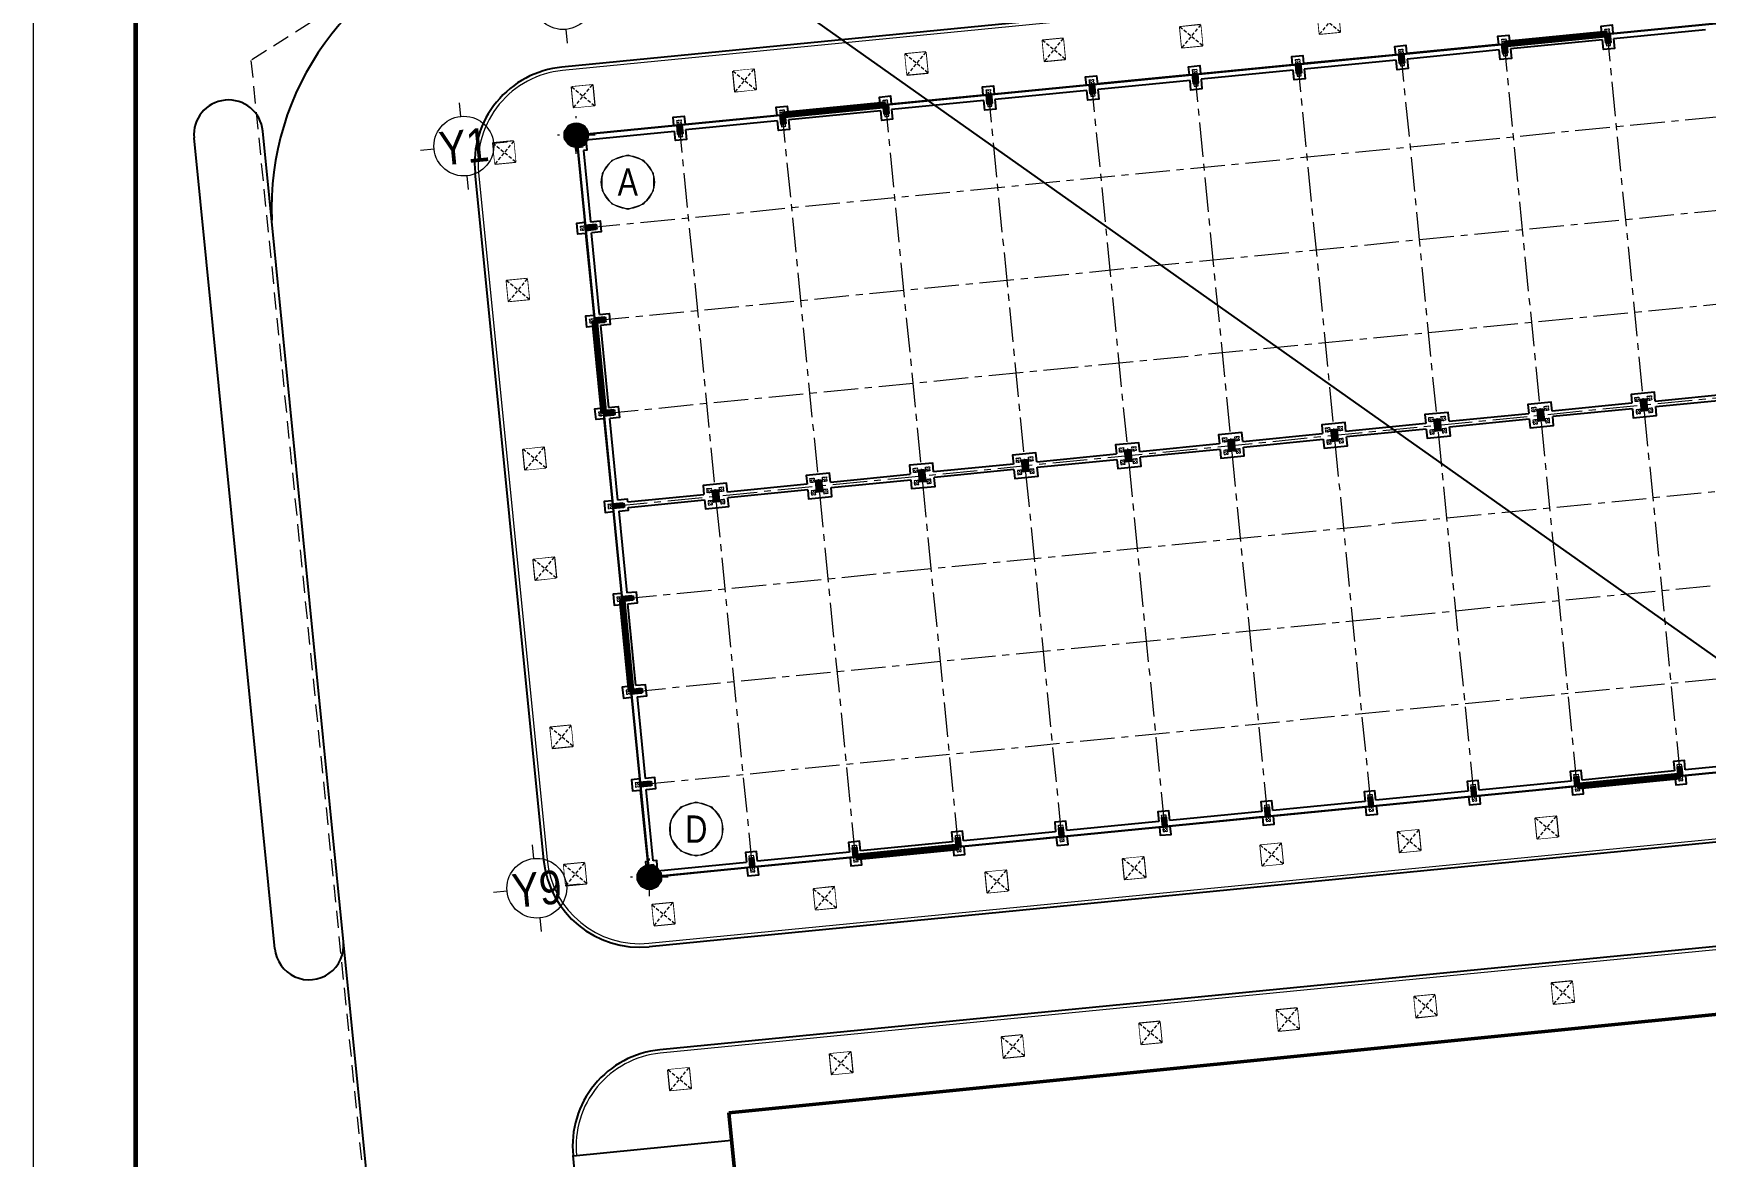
# Model space of a CAD drawing. Extents: x 597247 to 597986, y 2301157 to 2301524.
# Drawn here: x 597726.6 to 597847.6, y 2301218 to 2301299.4 of the extents above; entities that cross this region are included whole.
import ezdxf
from ezdxf.enums import TextEntityAlignment as Align
from ezdxf.xclip import XClip

# ---------------------------------------------------------------- set-up
doc = ezdxf.new("R2010")
doc.units = 0
doc.header["$MEASUREMENT"] = 0
doc.header["$XCLIPFRAME"] = 2
for name, pattern in [('CENTER', [2, 1.25, -0.25, 0.25, -0.25]), ('CENTER2', [1.125, 0.75, -0.125, 0.125, -0.125]), ('CENTERX2', [4, 2.5, -0.5, 0.5, -0.5]), ('DASHDOT', [1, 0.5, -0.25, 0, -0.25]), ('HIDDEN', [0.375, 0.25, -0.125]), ('PHANTOM2', [1.25, 0.625, -0.125, 0.125, -0.125, 0.125, -0.125])]:
    doc.linetypes.add(name, pattern=pattern)
doc.layers.get('0').update_dxf_attribs({"color": 8, "linetype": 'CONTINUOUS', "lineweight": 9})
doc.layers.get('DEFPOINTS').update_dxf_attribs({"color": 8, "linetype": 'CONTINUOUS'})
for name, color, linetype in [('7', 7, 'CONTINUOUS'), ('BOLTS', 1, 'CONTINUOUS'), ('Khungten_LCDI', 7, 'CONTINUOUS'), ('Timtruc', 8, 'CONTINUOUS')]:
    doc.layers.add(name, color=color, linetype=linetype)
for name, color, linetype, lineweight in [('Block', 7, 'CONTINUOUS', 9), ('CAT', 31, 'CONTINUOUS', 35), ('EG Net khuat', 4, 'HIDDEN', 20), ('LC ISO', 153, 'CONTINUOUS', 13), ('LC Khac', 4, 'CONTINUOUS', 9), ('LC MANH DUT', 35, 'HIDDEN', 5), ('LC Net dam 1', 30, 'CONTINUOUS', 30), ('LC Net dam3', 1, 'CONTINUOUS', 60), ('LC Net manh', 239, 'CONTINUOUS', 5), ('LC Net thay', 7, 'CONTINUOUS', 25), ('LC Net truc', 79, 'DASHDOT', 13), ('LC Text1', 3, 'CONTINUOUS', 20), ('NET DUT', 245, 'HIDDEN', 9), ('Nhaa', 8, 'CONTINUOUS', 50), ('TRUC', 253, 'CENTER', 15)]:
    doc.layers.add(name, color=color, linetype=linetype, lineweight=lineweight)
doc.layers.add('KCS_Plotter', color=11, linetype='CONTINUOUS', plot=False)
doc.styles.add('General text 2', font='arial.ttf')
doc.styles.add('Khungten', font='VHAVAN.ttf', dxfattribs={"width": 0.8, "height": 5000})
doc.styles.add('LC 1', font='VHAVANB.ttf')
doc.styles.add('Title', font='VHBLACK.ttf', dxfattribs={"width": 0.8})

# ---------------------------------------------------------------- blocks, each defined once
blk = doc.blocks.new('LCDI-VINH')
at = {"layer": 'DEFPOINTS', "lineweight": 0}
blk.add_lwpolyline([(-1200, -14850), (-1200, 14850), (40800, 14850), (40800, -14850)], close=True, dxfattribs=at)
at = {"layer": 'Khungten_LCDI', "color": 5, "lineweight": 60}
blk.add_lwpolyline([(0, -14650), (0, 14650), (40600, 14650), (40600, -14650)], close=True, dxfattribs=at)
at = {"color": 7, "style": 'Khungten', "width": 0.8}
for tag, p in [('REVISION', (39499, -10746)), ('NGAYHT', (39546, -11609))]:
    blk.add_attdef(tag, text='', height=200, dxfattribs=at).set_placement(p, align=Align.CENTER)
at = {"layer": 'LC Text1', "style": 'Title', "width": 1.485915}
for tag, p, p2 in [('TENBANVE1', (36913, -8886), (40339, -8886)), ('TENBANVE2', (36913, -9562), (40339, -9562))]:
    blk.add_attdef(tag, text='', height=250, dxfattribs=at).set_placement(p, p2, align=Align.FIT)
at = {"layer": 'LC Text1', "style": 'Title', "width": 0.7}
blk.add_attdef('SOBANVE', text='', height=250, dxfattribs=at).set_placement((39562, -13896), align=Align.CENTER)
blk = doc.blocks.new('BON CAY')
at = {"layer": 'LC Net thay'}
blk.add_lwpolyline([(-0.75, -0.75), (0.75, -0.75), (0.75, 0.75), (-0.75, 0.75)], close=True, dxfattribs=at)
blk.add_wipeout([(-0.75, 0.75), (0.75, 0.75), (0.75, -0.75), (-0.75, -0.75)])
at = {"layer": 'LC MANH DUT'}
for points in [[(-0.75, 0.75), (0.75, -0.75)], [(-0.75, -0.75), (0.75, 0.75)]]:
    blk.add_lwpolyline(points, dxfattribs=at)
blk = doc.blocks.new('NHA XUONG')
at = {"layer": 'LC Net dam 1'}
blk.add_lwpolyline([(0, 0), (165, 0), (165, -54), (0, -54)], close=True, dxfattribs=at)
at = {"layer": 'LC Net dam3', "const_width": 0.5}
for points in [[(15, 0), (22.5, 0)], [(67.5, 0), (75, 0)], [(0, -20.25), (0, -13.5)], [(0, -40.5), (0, -33.75)], [(15, -54), (22.5, -54)], [(67.5, -54), (75, -54)]]:
    blk.add_lwpolyline(points, dxfattribs=at)
blk = doc.blocks.new('*U58')
at = {"layer": 'LC MANH DUT', "xscale": -1, "rotation": 5.594710276230348}
blk.add_blockref('BON CAY', (0, 0), dxfattribs=at)
blk = doc.blocks.new('*U69')
at = {"layer": 'LC Net dam 1', "color": 0, "linetype": 'ByBlock', "lineweight": -2, "transparency": 16777216}
for p in [(29.86, 2.92), (39.81, 3.9), (19.9, 1.95), (9.95, 0.97), (0, 0)]:
    blk.add_blockref('*U58', p, dxfattribs=at)
blk = doc.blocks.new('*U62')
at = {"layer": 'LC MANH DUT', "xscale": -1, "rotation": 5.594710276230348}
blk.add_blockref('BON CAY', (0, 0), dxfattribs=at)
blk = doc.blocks.new('*U61')
at = {"layer": 'LC Net dam 1', "color": 0, "linetype": 'ByBlock', "lineweight": -2, "transparency": 16777216}
for p in [(29.86, 2.92), (39.81, 3.9), (19.9, 1.95), (9.95, 0.97), (0, 0)]:
    blk.add_blockref('*U62', p, dxfattribs=at)
blk = doc.blocks.new('*U64')
at = {"layer": 'LC MANH DUT', "xscale": -1, "rotation": 5.594710276230348}
blk.add_blockref('BON CAY', (0, 0), dxfattribs=at)
blk = doc.blocks.new('*U63')
at = {"layer": 'LC Net dam 1', "color": 0, "linetype": 'ByBlock', "lineweight": -2, "transparency": 16777216}
for p in [(59.71, 5.85), (49.76, 4.87), (29.86, 2.92), (39.81, 3.9), (19.9, 1.95), (9.95, 0.97), (0, 0)]:
    blk.add_blockref('*U64', p, dxfattribs=at)
blk = doc.blocks.new('*U66')
at = {"layer": 'LC MANH DUT', "xscale": -1, "rotation": 5.594710276230348}
blk.add_blockref('BON CAY', (0, 0), dxfattribs=at)
blk = doc.blocks.new('*U65')
at = {"layer": 'LC Net dam 1', "color": 0, "linetype": 'ByBlock', "lineweight": -2, "transparency": 16777216}
for p in [(29.86, 2.92), (39.81, 3.9), (19.9, 1.95), (9.95, 0.97), (0, 0)]:
    blk.add_blockref('*U66', p, dxfattribs=at)
blk = doc.blocks.new('ATGT')
at = {"layer": 'LC Net manh'}
blk.add_lwpolyline([(-115.32, -91.93, 0.414693), (-121.38, -99.32), (-116.43, -149.08, 0.413734), (-109.05, -155.13), (56.2, -138.94, 0.414693), (62.25, -131.56), (57.3, -81.79, 0.413734), (49.92, -75.74)], format="xyb", close=True, dxfattribs=at)
blk.add_lwpolyline([(27.04, -156.43), (26.86, -154.62, 0.413736), (21.67, -150.36), (-108.24, -163.09, 0.414693), (-114.29, -170.48)], format="xyb", dxfattribs=at)
at = {"layer": 'LC Net thay'}
for p, q in [((49.9, -75.5), (-115.35, -91.68)), ((-136.13, -155.52), (-141.98, -96.81)), ((-131.16, -155.03), (-137, -96.31)), ((-116.67, -149.11), (-121.63, -99.34)), ((56.22, -139.19), (-109.03, -155.38)), ((21.64, -150.11), (-108.26, -162.84)), ((-114.54, -170.53), (-103.07, -169.39)), ((-110.48, -211.33), (-114.54, -170.5))]:
    blk.add_line(p, q, dxfattribs=at)
at = {"layer": 'LC Net thay', "color": 0, "linetype": 'HIDDEN', "lineweight": 0, "ltscale": 5}
blk.add_lwpolyline([(81.06, -68.14), (8.06, 22.41), (-6.58, 24.72), (-52.5, -5.38), (-53.42, -74.87), (-122.52, -81.41), (-137.86, -91.2), (-129.56, -173.88), (-144.2, -175.2), (-157.76, -176.42)], dxfattribs=at)
at = {"layer": 'LC Net thay'}
blk.add_lwpolyline([(-129.18, -174.85), (-131.16, -155.03)], dxfattribs=at)
for centre, radius, start, end in [((-115.92, -101.91), 20.46, 105.9849, 182.4118), ((-114.67, -98.65), 7, 95.5947, 185.6886), ((-139.49, -96.56), 2.5, 5.6886, 185.6886), ((-109.71, -148.41), 7, 185.6886, 275.5947), ((-133.65, -155.27), 2.5, 185.6886, 5.6886), ((-107.58, -169.81), 7, 95.5947, 185.6886)]:
    blk.add_arc(centre, radius, start, end, dxfattribs=at)
at = {"layer": 'Nhaa', "color": 3}
blk.add_lwpolyline([(-103.27, -167.4), (22.11, -154.91), (26.57, -199.69), (-98.81, -212.18)], close=True, dxfattribs=at)
at = {"layer": 'LC MANH DUT'}
for p, rotation in [((-119.52, -97.87), 185.5947102357112), ((-118.54, -107.82), 185.5947102357112), ((-115.37, -140.17), 185.5947102357112), ((-114.4, -150.12), 185.5947102357112), ((-96.31, -151.87), 5.594710235346862), ((-108, -153.02), 5.594710235346862)]:
    blk.add_blockref('BON CAY', p, dxfattribs=dict(at, rotation=rotation))
at = {"layer": 'CAT'}
blk.add_lwpolyline([(-153.4, -140.68), (-148.13, -139.86), (-147.18, -119.8), (-153.67, -79.23), (-74.53, -64.11)], dxfattribs=at)
at = {"layer": 'LC Net dam3', "linetype": 'PHANTOM2', "ltscale": 5, "const_width": 0.5, "flags": 128}
blk.add_lwpolyline([(83.36, -154.6), (81.05, -67.79), (81.18, 46.73), (66.18, 47.02), (63.88, 88.91), (16.21, 94.99), (-55.58, 111.01), (-74.12, 111.17), (-74.3, 90.26), (-46.61, 92.38), (-41.36, 27.29), (-62.87, 27.38), (-63.14, 10.78), (-69.8, 11.2), (-74.9, -62.14), (-155.95, -77.63), (-149.19, -119.91), (-150.05, -138.13), (-155.4, -138.97), (-155.24, -172.1), (-155.15, -176.19)], dxfattribs=at)
at = {"layer": 'LC Net thay', "rotation": 5.612254059098342}
blk.add_blockref('NHA XUONG', (-114.3, -96.61), dxfattribs=at)
at = {"layer": 'LC MANH DUT', "xscale": -1}
for p, rotation in [((-102.13, -92.64), 185.6297978830183), ((-113.82, -93.79), 185.6297978830183), ((-117.33, -120.03), 5.782396330971871), ((-116.59, -128), 5.782396323657641), ((-95.14, -163.81), 185.5947102684646), ((-106.83, -164.96), 185.5947102684646)]:
    blk.add_blockref('BON CAY', p, dxfattribs=dict(at, rotation=rotation))
at = {"layer": 'LC Net dam 1', "xscale": -1}
for name, p, rotation in [('*U63', (-37.45, -86.28), 191.2245081183652), ('*U61', (-89.69, -91.41), 191.2245081183652), ('*U65', (-82.7, -162.6), 191.1894205038114)]:
    blk.add_blockref(name, p, dxfattribs=dict(at, rotation=rotation))
at = {"layer": 'LC Net dam 1'}
blk.add_blockref('*U69', (-83.87, -150.65), dxfattribs=at)
blk = doc.blocks.new('MBM')
at = {"layer": 'LC Net truc', "linetype": 'CENTERX2', "ltscale": 1000}
for p, q in [((-97500, 27000), (67500, 27000)), ((-97500, -27000), (-97500, 27000)), ((-90000, -27000), (-90000, 27000)), ((-82500, -27000), (-82500, 27000)), ((-75000, -27000), (-75000, 27000)), ((-67500, -27000), (-67500, 27000)), ((-60000, -27000), (-60000, 27000)), ((-52500, -27000), (-52500, 27000)), ((-45000, -27000), (-45000, 27000)), ((-37500, -27000), (-37500, 27000)), ((-30000, -27000), (-30000, 27000)), ((-22500, -27000), (-22500, 27000)), ((-97500, 20250), (67500, 20250)), ((-97500, 13500), (67500, 13500)), ((-97500, 6750), (67500, 6750)), ((-97500, 0), (67500, 0)), ((-97500, -6750), (67500, -6750)), ((-97500, -13500), (67500, -13500)), ((-97500, -20250), (67500, -20250)), ((-97500, -27000), (67500, -27000))]:
    blk.add_line(p, q, dxfattribs=at)
blk = doc.blocks.new('COC-300-TL25')
at = {"layer": 'EG Net khuat', "ltscale": 800}
blk.add_lwpolyline([(-600, 600), (600, 600), (600, -600), (-600, -600)], close=True, dxfattribs=at)
at = {"layer": 'TRUC', "ltscale": 500}
for p, q in [((-760, 0), (760, 0)), ((0, -760), (0, 760))]:
    blk.add_line(p, q, dxfattribs=at)
blk = doc.blocks.new('*U14')
at = {"color": 8, "linetype": 'CENTER2'}
for p, q in [((-26, 0), (26, 0)), ((0, -26), (0, 26))]:
    blk.add_line(p, q, dxfattribs=at)
at = {"color": 0}
blk.add_circle((0, 0), 16, dxfattribs=at)
blk = doc.blocks.new('CC1')
at = {"layer": 'Block', "ltscale": 15}
h = blk.add_hatch(dxfattribs=at)
h.set_pattern_fill('BT-01', color=8, scale=11, angle=270, style=0, pattern_type=2)
h.set_pattern_definition([(320, (39802.36, -44267.52), (-6.902735, -78.89862), [8.25, -90.75]), (265, (39802.36, -44267.52), (82.74113, 15.26265), [6.6, -72.6]), (10.4514, (39801.784, -44274.095), (75.83835, -63.63603), [7.01142, -77.12563]), (316.1842, (39824.36, -44267.52), (-18.20709, -117.39652), [12.375, -136.125]), (6.6356, (39822.84, -44277.3), (107.15297, -102.8129), [10.51713, -115.68843]), (261.1842, (39824.36, -44267.52), (107.15305, -102.81281), [9.9, -108.9]), (291, (39818.86, -44278.52), (-44.28808, -65.659776), [8.25, -90.75]), (236, (39818.86, -44278.52), (79.7665, -26.76469), [6.6, -72.6]), (341.4514, (39815.17, -44283.99), (35.47835, -92.42449), [7.01142, -77.12563]), (307.5, (39802.36, -44267.52), (36.618324, -1.337584), [0, -71.72, 0, -73.7, 0, -72.875]), (277.5, (39802.36, -44267.52), (43.385288, -28.93765), [0, -42.02, 0, -70.07, 0, -27.775]), (237.5, (39802.36, -44242.99), (-2.481036, -58.720468), [0, -27.5, 0, -85.8, 0, -113.85]), (227.5, (39802.36, -44231.99), (11.01155, -64.15048), [0, -35.75, 0, -56.98, 0, -80.85]), (315, (39802.36, -44267.52), (33.057242, 33.057242), []), (315, (39815.835, -44267.52), (33.057242, 33.057242), [])])
h.paths.add_polyline_path([(110, 275), (110, 55), (-110, 55), (-110, 275)])
at = {"layer": '7', "color": 7, "ltscale": 10}
for points in [[(175, 275), (175, -375), (-175, -375), (-175, 275)], [(100, 0), (-100, 0), (-100, -12), (-4, -12), (-4, -288), (-100, -288), (-100, -300), (100, -300), (100, -288), (4, -288), (4, -12), (100, -12)]]:
    blk.add_lwpolyline(points, close=True, dxfattribs=at)
at = {"layer": '7', "color": 30, "ltscale": 10}
blk.add_lwpolyline([(110, 10), (110, -310), (-110, -310), (-110, 10)], close=True, dxfattribs=at)
at = {"layer": 'Block', "color": 7, "ltscale": 15}
blk.add_lwpolyline([(110, 275), (110, 55), (-110, 55), (-110, 275)], close=True, dxfattribs=at)
at = {"layer": 'BOLTS', "ltscale": 10, "yscale": 0.9090909090909088, "zscale": 0.9090909090909088}
for p, xscale, rotation in [((-60, -90), 0.9090909090909088, 269.9999999999999), ((-60, -210), -0.9090909090909088, 269.9999999999999), ((60, -90), -0.9090909090909088, 89.99999999999993), ((60, -210), 0.9090909090909088, 89.99999999999997)]:
    blk.add_blockref('*U14', p, dxfattribs=dict(at, xscale=xscale, rotation=rotation))
blk = doc.blocks.new('*U15')
at = {"color": 8, "linetype": 'CENTER2'}
for p, q in [((-21, 0), (21, 0)), ((0, -21), (0, 21))]:
    blk.add_line(p, q, dxfattribs=at)
at = {"color": 0}
blk.add_circle((0, 0), 13, dxfattribs=at)
blk = doc.blocks.new('CC2')
at = {"layer": 'Block', "ltscale": 15}
h = blk.add_hatch(dxfattribs=at)
h.set_pattern_fill('BT-01', color=8, scale=11, style=0, pattern_type=2)
h.set_pattern_definition([(50, (1325857.6, 118110.45), (157.79724, -13.80547), [16.5, -181.5]), (355, (1325857.6, 118110.45), (-30.525293, 165.48227), [13.2, -145.2]), (100.4514, (1325870.75, 118109.3), (127.272064, 151.6767), [14.022842, -154.251265]), (46.1842, (1325857.6, 118154.45), (234.79303, -36.414183), [24.75, -272.25]), (96.6356, (1325877.17, 118151.42), (205.625795, 214.30593), [21.034263, -231.37686]), (351.1842, (1325857.6, 118154.45), (205.62563, 214.30609), [19.8, -217.8]), (21, (1325879.6, 118143.45), (131.319551, -88.576156), [16.5, -181.5]), (326, (1325879.6, 118143.45), (53.529373, 159.53301), [13.2, -145.2]), (71.4514, (1325890.54, 118136.07), (184.848978, 70.95671), [14.022842, -154.251265]), (37.5, (1325857.6, 118110.455), (2.6751682, 73.2366478), [0, -143.44, 0, -147.4, 0, -145.75]), (7.5, (1325857.6, 118110.455), (57.8752982, 86.7705766), [0, -84.04, 0, -140.14, 0, -55.55]), (327.5, (1325808.54, 118110.455), (117.440936, -4.9620718), [0, -55, 0, -171.6, 0, -227.7]), (317.5, (1325786.54, 118110.45), (128.300957, 22.023096), [0, -71.5, 0, -113.96, 0, -161.7]), (45, (1325857.6, 118110.455), (-66.114484, 66.114484), []), (45, (1325857.6, 118137.405), (-66.114484, 66.114484), [])])
h.paths.add_polyline_path([(-530, 0), (-530, 220), (-750, 220), (-750, 0)])
at = {"layer": '7', "color": 7, "ltscale": 10}
for points in [[(-750, 0), (0, 0), (0, 540), (-750, 540)], [(-475, 460), (-475, 275), (-467, 275), (-467, 364.5), (-83, 364.5), (-83, 275), (-75, 275), (-75, 460), (-83, 460), (-83, 370.5), (-467, 370.5), (-467, 460)]]:
    blk.add_lwpolyline(points, close=True, dxfattribs=at)
at = {"layer": '7', "color": 30, "ltscale": 10}
blk.add_lwpolyline([(-485, 265), (-65, 265), (-65, 470), (-485, 470)], close=True, dxfattribs=at)
at = {"layer": 'Block', "color": 7, "ltscale": 15}
blk.add_lwpolyline([(-530, 0), (-530, 220), (-750, 220), (-750, 0)], close=True, dxfattribs=at)
at = {"layer": 'BOLTS', "ltscale": 10, "xscale": 0.9090909090909087, "yscale": 0.9090909090909087, "zscale": 0.9090909090909087, "rotation": 180}
for p in [(-385, 420), (-165, 420)]:
    blk.add_blockref('*U15', p, dxfattribs=at)
at = {"layer": 'BOLTS', "ltscale": 10, "xscale": -0.9090909090909087, "yscale": 0.9090909090909087, "zscale": 0.9090909090909087}
for p in [(-385, 315), (-165, 315)]:
    blk.add_blockref('*U15', p, dxfattribs=at)
blk = doc.blocks.new('C2')
at = {"layer": '7', "color": 30, "ltscale": 10}
blk.add_lwpolyline([(540, 1440), (540, -1440), (-540, -1440), (-540, 1440)], close=True, dxfattribs=at)
at = {"layer": '7', "color": 3, "ltscale": 10}
for points in [[(-20, -20), (-540, -20), (-540, 20), (-20, 20)], [(-20, 1000), (-20, 1440), (20, 1440), (20, 1000)], [(20, -20), (540, -20), (540, 20), (20, 20)], [(-20, -1000), (-20, -1440), (20, -1440), (20, -1000)]]:
    blk.add_lwpolyline(points, close=True, dxfattribs=at)
at = {"layer": '7', "color": 7, "ltscale": 10}
blk.add_lwpolyline([(500, 1000), (-500, 1000), (-500, 936), (-20, 936), (-20, -936), (-500, -936), (-500, -1000), (500, -1000), (500, -936), (20, -936), (20, 936), (500, 936)], close=True, dxfattribs=at)
at = {"layer": 'BOLTS', "ltscale": 10, "yscale": 3.636363636363635, "zscale": 3.636363636363635}
for p, xscale, rotation in [((-300, 1240), 3.636363636363635, 270), ((-300, 760), 3.636363636363635, 270), ((-300, 360), 3.636363636363635, 270), ((300, 1240), -3.636363636363635, 90), ((300, 760), -3.636363636363635, 90), ((300, 360), -3.636363636363635, 90), ((-300, -360), -3.636363636363635, 270), ((-300, -760), -3.636363636363635, 270), ((-300, -1240), -3.636363636363635, 270), ((300, -360), 3.636363636363635, 90), ((300, -760), 3.636363636363635, 90), ((300, -1240), 3.636363636363635, 90)]:
    blk.add_blockref('*U14', p, dxfattribs=dict(at, xscale=xscale, rotation=rotation))
blk = doc.blocks.new('CC3')
at = {"layer": '7', "color": 7, "ltscale": 10}
blk.add_lwpolyline([(0, 0), (0, -850), (-400, -850), (-400, 0)], close=True, dxfattribs=at)
at = {"layer": '7', "color": 7, "xscale": 0.25, "yscale": 0.25, "zscale": 0.25}
blk.add_blockref('C2', (-200, -425), dxfattribs=at)
blk = doc.blocks.new('C4')
at = {"layer": 'Block', "ltscale": 15}
h = blk.add_hatch(dxfattribs=at)
h.set_pattern_fill('BT-01', color=8, scale=44, style=0, pattern_type=2)
h.set_pattern_definition([(50, (178170.08, 159121.44), (315.59448, -27.61094), [33, -363]), (355, (178170.08, 159121.44), (-61.0506, 330.96454), [26.4, -290.4]), (100.4514, (178196.38, 159119.14), (254.54413, 303.3534), [28.0457, -308.50253]), (46.1842, (178170.08, 159209.44), (469.58606, -72.82837), [49.5, -544.5]), (96.6356, (178209.2, 159203.37), (411.2516, 428.6119), [42.0685, -462.7537]), (351.1842, (178170.1, 159209.44), (411.2513, 428.6122), [39.6, -435.6]), (21, (178214.08, 159187.44), (262.6391, -177.1523), [33, -363]), (326, (178214.08, 159187.44), (107.05875, 319.066), [26.4, -290.4]), (71.4514, (178235.97, 159172.68), (369.69796, 141.9134), [28.0457, -308.50253]), (37.5, (178170.08, 159121.44), (5.350336, 146.473296), [0, -286.88, 0, -294.8, 0, -291.5]), (7.5, (178170.08, 159121.44), (115.7506, 173.54115), [0, -168.08, 0, -280.28, 0, -111.1]), (327.5, (178071.96, 159121.44), (234.88187, -9.924144), [0, -110, 0, -343.2, 0, -455.4]), (317.5, (178027.96, 159121.44), (256.60191, 44.0462), [0, -143, 0, -227.92, 0, -323.4]), (45, (178170.08, 159121.44), (-132.22897, 132.22897), []), (45, (178170.08, 159175.34), (-132.22897, 132.22897), [])])
h.paths.add_polyline_path([(0, 440), (880, 440), (880, -440), (0, -440)])
at = {"layer": '7', "color": 30, "ltscale": 10}
blk.add_lwpolyline([(1060, 410), (2740, 410), (2740, -410), (1060, -410)], close=True, dxfattribs=at)
at = {"layer": '7', "color": 7, "ltscale": 10}
blk.add_lwpolyline([(1100, 370), (1100, -370), (1132, -370), (1132, -12), (2668, -12), (2668, -370), (2700, -370), (2700, 370), (2668, 370), (2668, 12), (1132, 12), (1132, 370)], close=True, dxfattribs=at)
at = {"layer": 'Block', "color": 7, "ltscale": 15}
blk.add_lwpolyline([(0, 440), (880, 440), (880, -440), (0, -440)], close=True, dxfattribs=at)
at = {"layer": 'BOLTS', "ltscale": 10, "yscale": 3.636363636363635, "zscale": 3.636363636363635}
for p, xscale, rotation in [((1460, 210), -3.636363636363635, 270), ((2340, 210), 3.636363636363635, 90), ((1460, -210), 3.636363636363635, 270), ((2340, -210), -3.636363636363635, 90)]:
    blk.add_blockref('*U15', p, dxfattribs=dict(at, xscale=xscale, rotation=rotation))
blk = doc.blocks.new('TTRUC')
at = {"layer": 'LC ISO'}
for p, q in [((0, 6.95), (0, 10.13)), ((-6.95, 0), (-10.13, 0)), ((6.95, 0), (10.13, 0)), ((0, -6.95), (0, -10.13))]:
    blk.add_line(p, q, dxfattribs=at)
at = {"layer": 'LC Net manh'}
blk.add_circle((0, 0), 6.95, dxfattribs=at)
blk = doc.blocks.new('bu lon')
h = blk.add_hatch()
h.set_pattern_fill('ANSI31', color=256, scale=0.2)
h.paths.add_polyline_path([(-0.35, 0, 1), (0.35, 0, 1)])
at = {"layer": 'LC Net thay', "color": 7}
blk.add_circle((0, 0), 0.35, dxfattribs=at)
at = {"layer": 'LC Net truc', "color": 9}
for p, q in [((0, -0.55), (0, 0.55)), ((0.55, 0), (-0.55, 0))]:
    blk.add_line(p, q, dxfattribs=at)
blk = doc.blocks.new('*U50')
at = {"layer": 'DEFPOINTS'}
blk.add_lwpolyline([(0, 3.4), (-2, 2.75), (-3.23, 1.05), (-3.23, -1.05), (-2, -2.75), (0, -3.4), (2, -2.75), (3.23, -1.05), (3.23, 1.05), (2, 2.75)], close=True, dxfattribs=at)
at = {"layer": 'LC Text1', "style": 'General text 2', "width": 0.8, "flags": 8}
blk.add_attdef('SYMBOL', text='', height=3.5, dxfattribs=at).set_placement((0, 0), align=Align.MIDDLE_CENTER)
blk.add_wipeout([(0, 3.4), (-2, 2.75), (-3.23, 1.05), (-3.23, -1.05), (-2, -2.75), (0, -3.4), (2, -2.75), (3.23, -1.05), (3.23, 1.05), (2, 2.75)]).dxf.layer = 'LC Net manh'
at = {"layer": 'LC ISO'}
blk.add_circle((0, 0), 3.4, dxfattribs=at)

msp = doc.modelspace()

# ---------------------------------------------------------------- linework, layer by layer
at = {"layer": 'LC MANH DUT', "ltscale": 10}
msp.add_lwpolyline([(597734, 2301158.07), (597734, 2301339.06), (597958.57, 2301339.06), (597958.57, 2301158.07)], close=True, dxfattribs=at)

# ---------------------------------------------------------------- block references
at = {"layer": 'LC Net dam 1', "xscale": 0.006177110705327575, "yscale": 0.006177110705327575, "zscale": 0.006177110705327575}
msp.add_blockref('LCDI-VINH', (597734, 2301248.56), dxfattribs=at)

# ---------------------------------------------------------------- next in the draw order: block references
at = {"layer": 'LC Net dam 1'}
ref = msp.add_blockref('ATGT', (597880.2, 2301388.6), dxfattribs=at)
XClip(ref).set_block_clipping_path([(-146.1911772355, -193.8257925529), (78.3735900556, -49.547754881)])

# ---------------------------------------------------------------- next in the draw order: linework, layer by layer
at = {"layer": 'LC Net thay', "ltscale": 50}
for p, q in [((597840.14, 2301299.29), (597833.47, 2301298.64)), ((597840.18, 2301298.89), (597833.51, 2301298.24)), ((597847.64, 2301299.63), (597840.97, 2301298.97)), ((597825.21, 2301297.82), (597818.54, 2301297.17)), ((597832.67, 2301298.56), (597826, 2301297.9)), ((597832.71, 2301298.16), (597826.04, 2301297.5)), ((597810.28, 2301296.36), (597803.61, 2301295.7)), ((597817.74, 2301297.09), (597811.08, 2301296.44)), ((597817.78, 2301296.69), (597811.12, 2301296.04)), ((597825.25, 2301297.43), (597818.58, 2301296.77)), ((597802.82, 2301295.62), (597796.15, 2301294.97)), ((597802.86, 2301295.23), (597796.19, 2301294.57)), ((597810.32, 2301295.96), (597803.65, 2301295.3)), ((597787.89, 2301294.16), (597781.22, 2301293.5)), ((597795.35, 2301294.89), (597788.68, 2301294.24)), ((597795.39, 2301294.49), (597788.72, 2301293.84)), ((597766.54, 2301292.06), (597772.96, 2301292.69)), ((597780.42, 2301293.42), (597773.76, 2301292.77)), ((597780.46, 2301293.03), (597773.8, 2301292.37)), ((597787.93, 2301293.76), (597781.26, 2301293.1)), ((597765.69, 2301292.53), (597765.86, 2301290.84)), ((597766.58, 2301291.66), (597773, 2301292.29)), ((597766.01, 2301290.85), (597766.52, 2301285.68)), ((597766.4, 2301290.89), (597766.91, 2301285.72)), ((597767.18, 2301278.96), (597766.59, 2301284.88)), ((597767.57, 2301279), (597766.99, 2301284.92)), ((597767.25, 2301278.16), (597767.84, 2301272.24)), ((597767.65, 2301278.2), (597768.23, 2301272.28)), ((597844, 2301272.74), (597849.77, 2301273.31)), ((597842.31, 2301272.58), (597836.54, 2301272.01)), ((597842.35, 2301272.18), (597836.58, 2301271.61)), ((597844.04, 2301272.34), (597849.81, 2301272.91)), ((597768.5, 2301265.52), (597767.91, 2301271.44)), ((597768.89, 2301265.56), (597768.31, 2301271.48)), ((597827.38, 2301271.11), (597821.61, 2301270.54)), ((597829.07, 2301271.27), (597834.85, 2301271.84)), ((597829.11, 2301270.88), (597834.88, 2301271.44)), ((597814.15, 2301269.81), (597819.92, 2301270.38)), ((597814.18, 2301269.41), (597819.96, 2301269.98)), ((597827.42, 2301270.71), (597821.65, 2301270.14)), ((597799.22, 2301268.34), (597804.99, 2301268.91)), ((597799.26, 2301267.94), (597805.03, 2301268.51)), ((597812.45, 2301269.64), (597806.68, 2301269.07)), ((597812.49, 2301269.24), (597806.72, 2301268.68)), ((597784.29, 2301266.87), (597790.06, 2301267.44)), ((597797.53, 2301268.17), (597791.75, 2301267.61)), ((597797.56, 2301267.78), (597791.79, 2301267.21)), ((597782.6, 2301266.71), (597776.83, 2301266.14)), ((597782.64, 2301266.31), (597776.86, 2301265.74)), ((597784.33, 2301266.48), (597790.1, 2301267.04)), ((597769.61, 2301265.43), (597775.13, 2301265.97)), ((597769.65, 2301265.03), (597775.17, 2301265.58)), ((597768.57, 2301264.73), (597769.16, 2301258.81)), ((597768.97, 2301264.77), (597769.55, 2301258.84)), ((597769.82, 2301252.09), (597769.23, 2301258.01)), ((597770.21, 2301252.13), (597769.63, 2301258.05)), ((597769.89, 2301251.29), (597770.48, 2301245.37)), ((597770.29, 2301251.33), (597770.87, 2301245.41)), ((597852.84, 2301246.68), (597846.17, 2301246.03)), ((597845.38, 2301245.95), (597838.71, 2301245.29)), ((597845.42, 2301245.55), (597838.75, 2301244.89)), ((597852.88, 2301246.28), (597846.21, 2301245.63)), ((597771.06, 2301239.4), (597770.55, 2301244.57)), ((597771.46, 2301239.44), (597770.95, 2301244.61)), ((597830.45, 2301244.48), (597823.78, 2301243.83)), ((597837.91, 2301245.21), (597831.25, 2301244.56)), ((597837.95, 2301244.82), (597831.29, 2301244.16)), ((597822.99, 2301243.75), (597816.32, 2301243.09)), ((597823.03, 2301243.35), (597816.36, 2301242.69)), ((597830.49, 2301244.08), (597823.82, 2301243.43)), ((597808.06, 2301242.28), (597801.39, 2301241.63)), ((597808.1, 2301241.88), (597801.43, 2301241.23)), ((597815.52, 2301243.01), (597808.85, 2301242.36)), ((597815.56, 2301242.62), (597808.89, 2301241.96)), ((597793.13, 2301240.81), (597786.46, 2301240.16)), ((597800.59, 2301241.55), (597793.93, 2301240.89)), ((597800.63, 2301241.15), (597793.97, 2301240.49)), ((597785.67, 2301240.08), (597779, 2301239.43)), ((597785.71, 2301239.68), (597779.04, 2301239.03)), ((597793.17, 2301240.42), (597786.5, 2301239.76)), ((597771.78, 2301238.72), (597778.2, 2301239.35)), ((597771.82, 2301238.32), (597778.24, 2301238.95))]:
    msp.add_line(p, q, dxfattribs=at)
for points in [[(597840.14, 2301299.29), (597840.08, 2301299.89), (597840.87, 2301299.97), (597840.93, 2301299.37)], [(597832.67, 2301298.56), (597832.61, 2301299.15), (597833.41, 2301299.23), (597833.47, 2301298.64)], [(597840.97, 2301298.97), (597841.04, 2301298.27), (597840.24, 2301298.2), (597840.18, 2301298.89)], [(597817.74, 2301297.09), (597817.69, 2301297.69), (597818.48, 2301297.77), (597818.54, 2301297.17)], [(597825.21, 2301297.82), (597825.15, 2301298.42), (597825.95, 2301298.5), (597826, 2301297.9)], [(597826.04, 2301297.5), (597826.11, 2301296.81), (597825.32, 2301296.73), (597825.25, 2301297.43)], [(597833.51, 2301298.24), (597833.58, 2301297.54), (597832.78, 2301297.46), (597832.71, 2301298.16)], [(597802.82, 2301295.62), (597802.76, 2301296.22), (597803.55, 2301296.3), (597803.61, 2301295.7)], [(597810.28, 2301296.36), (597810.22, 2301296.95), (597811.02, 2301297.03), (597811.08, 2301296.44)], [(597818.58, 2301296.77), (597818.65, 2301296.07), (597817.85, 2301296), (597817.78, 2301296.69)], [(597795.35, 2301294.89), (597795.29, 2301295.49), (597796.09, 2301295.57), (597796.15, 2301294.97)], [(597803.65, 2301295.3), (597803.72, 2301294.61), (597802.92, 2301294.53), (597802.86, 2301295.23)], [(597811.12, 2301296.04), (597811.18, 2301295.34), (597810.39, 2301295.26), (597810.32, 2301295.96)], [(597780.42, 2301293.42), (597780.37, 2301294.02), (597781.16, 2301294.1), (597781.22, 2301293.5)], [(597787.89, 2301294.16), (597787.83, 2301294.75), (597788.63, 2301294.83), (597788.68, 2301294.24)], [(597796.19, 2301294.57), (597796.26, 2301293.87), (597795.46, 2301293.8), (597795.39, 2301294.49)], [(597772.96, 2301292.69), (597772.9, 2301293.29), (597773.7, 2301293.37), (597773.76, 2301292.77)], [(597781.26, 2301293.1), (597781.33, 2301292.41), (597780.53, 2301292.33), (597780.46, 2301293.03)], [(597788.72, 2301293.84), (597788.79, 2301293.14), (597788, 2301293.06), (597787.93, 2301293.76)], [(597765.69, 2301292.53), (597766.49, 2301292.61), (597766.54, 2301292.06)], [(597766.58, 2301291.66), (597766.65, 2301290.91), (597766.4, 2301290.89)], [(597773.8, 2301292.37), (597773.86, 2301291.67), (597773.07, 2301291.6), (597773, 2301292.29)], [(597766.01, 2301290.85), (597765.86, 2301290.84)], [(597766.59, 2301284.88), (597766, 2301284.82), (597765.92, 2301285.62), (597766.52, 2301285.68)], [(597766.91, 2301285.72), (597767.61, 2301285.78), (597767.69, 2301284.99), (597766.99, 2301284.92)], [(597767.25, 2301278.16), (597766.66, 2301278.1), (597766.58, 2301278.9), (597767.18, 2301278.96)], [(597767.57, 2301279), (597768.27, 2301279.07), (597768.35, 2301278.27), (597767.65, 2301278.2)], [(597844, 2301272.74), (597843.94, 2301273.39), (597842.25, 2301273.22), (597842.31, 2301272.58)], [(597767.91, 2301271.44), (597767.32, 2301271.39), (597767.24, 2301272.18), (597767.84, 2301272.24)], [(597768.23, 2301272.28), (597768.93, 2301272.35), (597769.01, 2301271.55), (597768.31, 2301271.48)], [(597836.54, 2301272.01), (597836.47, 2301272.66), (597834.78, 2301272.49), (597834.85, 2301271.84)], [(597842.35, 2301272.18), (597842.41, 2301271.53), (597844.1, 2301271.7), (597844.04, 2301272.34)], [(597821.61, 2301270.54), (597821.55, 2301271.19), (597819.85, 2301271.02), (597819.92, 2301270.38)], [(597829.07, 2301271.27), (597829.01, 2301271.92), (597827.32, 2301271.76), (597827.38, 2301271.11)], [(597827.42, 2301270.71), (597827.48, 2301270.06), (597829.18, 2301270.23), (597829.11, 2301270.88)], [(597834.88, 2301271.44), (597834.95, 2301270.8), (597836.64, 2301270.96), (597836.58, 2301271.61)], [(597806.68, 2301269.07), (597806.62, 2301269.72), (597804.93, 2301269.56), (597804.99, 2301268.91)], [(597814.15, 2301269.81), (597814.08, 2301270.45), (597812.39, 2301270.29), (597812.45, 2301269.64)], [(597819.96, 2301269.98), (597820.02, 2301269.33), (597821.71, 2301269.5), (597821.65, 2301270.14)], [(597799.22, 2301268.34), (597799.15, 2301268.99), (597797.46, 2301268.82), (597797.53, 2301268.17)], [(597805.03, 2301268.51), (597805.09, 2301267.86), (597806.78, 2301268.03), (597806.72, 2301268.68)], [(597812.49, 2301269.24), (597812.56, 2301268.6), (597814.25, 2301268.76), (597814.18, 2301269.41)], [(597784.29, 2301266.87), (597784.23, 2301267.52), (597782.53, 2301267.35), (597782.6, 2301266.71)], [(597791.75, 2301267.61), (597791.69, 2301268.25), (597790, 2301268.09), (597790.06, 2301267.44)], [(597797.56, 2301267.78), (597797.63, 2301267.13), (597799.32, 2301267.3), (597799.26, 2301267.94)], [(597776.83, 2301266.14), (597776.76, 2301266.79), (597775.07, 2301266.62), (597775.13, 2301265.97)], [(597782.64, 2301266.31), (597782.7, 2301265.66), (597784.39, 2301265.83), (597784.33, 2301266.48)], [(597790.1, 2301267.04), (597790.16, 2301266.4), (597791.86, 2301266.56), (597791.79, 2301267.21)], [(597768.5, 2301265.52), (597767.9, 2301265.46), (597767.98, 2301264.67), (597768.57, 2301264.73)], [(597769.61, 2301265.43), (597769.59, 2301265.63), (597768.89, 2301265.56)], [(597768.97, 2301264.77), (597769.67, 2301264.83), (597769.65, 2301265.03)], [(597775.17, 2301265.58), (597775.24, 2301264.93), (597776.93, 2301265.1), (597776.86, 2301265.74)], [(597769.16, 2301258.81), (597768.56, 2301258.75), (597768.64, 2301257.95), (597769.23, 2301258.01)], [(597769.63, 2301258.05), (597770.33, 2301258.12), (597770.25, 2301258.91), (597769.55, 2301258.84)], [(597769.82, 2301252.09), (597769.22, 2301252.03), (597769.3, 2301251.23), (597769.89, 2301251.29)], [(597770.29, 2301251.33), (597770.99, 2301251.4), (597770.91, 2301252.2), (597770.21, 2301252.13)], [(597846.17, 2301246.03), (597846.11, 2301246.72), (597845.31, 2301246.64), (597845.38, 2301245.95)], [(597770.95, 2301244.61), (597771.65, 2301244.68), (597771.57, 2301245.48), (597770.87, 2301245.41)], [(597838.71, 2301245.29), (597838.64, 2301245.99), (597837.85, 2301245.91), (597837.91, 2301245.21)], [(597845.42, 2301245.55), (597845.48, 2301244.95), (597846.27, 2301245.03), (597846.21, 2301245.63)], [(597770.48, 2301245.37), (597769.88, 2301245.31), (597769.96, 2301244.52), (597770.55, 2301244.57)], [(597823.78, 2301243.83), (597823.71, 2301244.52), (597822.92, 2301244.44), (597822.99, 2301243.75)], [(597831.25, 2301244.56), (597831.18, 2301245.26), (597830.38, 2301245.18), (597830.45, 2301244.48)], [(597837.95, 2301244.82), (597838.01, 2301244.22), (597838.81, 2301244.3), (597838.75, 2301244.89)], [(597808.85, 2301242.36), (597808.79, 2301243.06), (597807.99, 2301242.98), (597808.06, 2301242.28)], [(597816.32, 2301243.09), (597816.25, 2301243.79), (597815.45, 2301243.71), (597815.52, 2301243.01)], [(597823.03, 2301243.35), (597823.08, 2301242.75), (597823.88, 2301242.83), (597823.82, 2301243.43)], [(597830.49, 2301244.08), (597830.55, 2301243.49), (597831.34, 2301243.56), (597831.29, 2301244.16)], [(597801.39, 2301241.63), (597801.32, 2301242.32), (597800.53, 2301242.24), (597800.59, 2301241.55)], [(597808.1, 2301241.88), (597808.16, 2301241.29), (597808.95, 2301241.36), (597808.89, 2301241.96)], [(597815.56, 2301242.62), (597815.62, 2301242.02), (597816.42, 2301242.1), (597816.36, 2301242.69)], [(597786.46, 2301240.16), (597786.39, 2301240.86), (597785.6, 2301240.78), (597785.67, 2301240.08)], [(597793.93, 2301240.89), (597793.86, 2301241.59), (597793.06, 2301241.51), (597793.13, 2301240.81)], [(597800.63, 2301241.15), (597800.69, 2301240.55), (597801.49, 2301240.63), (597801.43, 2301241.23)], [(597771.06, 2301239.4), (597770.91, 2301239.38), (597771.08, 2301237.69), (597771.88, 2301237.77), (597771.82, 2301238.32)], [(597771.78, 2301238.72), (597771.71, 2301239.46), (597771.46, 2301239.44)], [(597779, 2301239.43), (597778.93, 2301240.12), (597778.13, 2301240.04), (597778.2, 2301239.35)], [(597785.71, 2301239.68), (597785.76, 2301239.09), (597786.56, 2301239.16), (597786.5, 2301239.76)], [(597793.17, 2301240.42), (597793.23, 2301239.82), (597794.02, 2301239.9), (597793.97, 2301240.49)], [(597778.24, 2301238.95), (597778.3, 2301238.35), (597779.1, 2301238.43), (597779.04, 2301239.03)]]:
    msp.add_lwpolyline(points, dxfattribs=at)
for points in [[(597767.32, 2301285.18), (597767.28, 2301285.53), (597766.54, 2301285.45), (597766.57, 2301285.1)], [(597767.98, 2301278.46), (597767.94, 2301278.81), (597767.2, 2301278.73), (597767.23, 2301278.39)], [(597768.64, 2301271.74), (597768.6, 2301272.09), (597767.86, 2301272.02), (597767.89, 2301271.67)], [(597769.26, 2301265.37), (597769.3, 2301265.02), (597768.55, 2301264.95), (597768.52, 2301265.3)], [(597769.92, 2301258.65), (597769.96, 2301258.31), (597769.21, 2301258.23), (597769.18, 2301258.58)], [(597770.58, 2301251.94), (597770.62, 2301251.59), (597769.87, 2301251.52), (597769.84, 2301251.86)], [(597771.24, 2301245.22), (597771.28, 2301244.87), (597770.53, 2301244.8), (597770.5, 2301245.15)]]:
    msp.add_lwpolyline(points, close=True, dxfattribs=at)

# ---------------------------------------------------------------- next in the draw order: block references
at = {"layer": '7', "yscale": 0.00025, "zscale": 0.00025}
for p, xscale, rotation in [((597766.55, 2301285.28), -0.0002500000000000001, 185.6122540590187), ((597767.21, 2301278.56), -0.0002500000000000001, 185.6122540590187), ((597767.87, 2301271.84), -0.0002500000000000001, 185.6122540590187), ((597768.53, 2301265.12), 0.00025, 5.61225405901873), ((597769.19, 2301258.41), 0.00025, 5.61225405901873), ((597769.85, 2301251.69), 0.00025, 5.61225405901873), ((597770.52, 2301244.97), 0.00025, 5.61225405901873)]:
    msp.add_blockref('C4', p, dxfattribs=dict(at, xscale=xscale, rotation=rotation))
at = {"layer": 'LC ISO', "xscale": 0.3112782505533035, "yscale": 0.3112782505533035, "zscale": 0.3112782505533035, "rotation": 5.61225405781761}
for p in [(597764.93, 2301301.8), (597757.75, 2301291.2), (597763.03, 2301237.46)]:
    msp.add_blockref('TTRUC', p, dxfattribs=at)
at = {"layer": 'LC Khac', "xscale": 2.470844218043678, "yscale": 2.470844218043678, "zscale": 2.470844218043678}
for p in [(597765.89, 2301292), (597771.18, 2301238.25)]:
    msp.add_blockref('bu lon', p, dxfattribs=at)
at = {"layer": 'LC Net truc', "yscale": 0.001, "zscale": 0.001}
for name, p, xscale, rotation in [('MBM', (597865.57, 2301274.66), 0.001, 5.61225405901873), ('CC1', (597840.56, 2301299.06), 0.001, 5.61225405901873), ('CC1', (597825.63, 2301297.59), 0.001, 5.61225405901873), ('CC1', (597833.1, 2301298.32), 0.001, 5.61225405901873), ('CC1', (597810.71, 2301296.12), 0.001, 5.61225405901873), ('CC1', (597818.17, 2301296.86), 0.001, 5.61225405901873), ('CC1', (597803.24, 2301295.39), 0.001, 5.61225405901873), ('CC1', (597788.31, 2301293.92), 0.001, 5.61225405901873), ('CC1', (597795.78, 2301294.66), 0.001, 5.61225405901873), ('CC1', (597773.39, 2301292.46), 0.001, 5.61225405901873), ('CC1', (597780.85, 2301293.19), 0.001, 5.61225405901873), ('CC1', (597838.32, 2301245.13), -0.001, 185.6122540590187), ('CC1', (597845.79, 2301245.86), -0.001, 185.6122540590187), ('CC1', (597830.86, 2301244.4), -0.001, 185.6122540590187), ('CC1', (597815.93, 2301242.93), -0.001, 185.6122540590187), ('CC1', (597823.4, 2301243.66), -0.001, 185.6122540590187), ('CC1', (597801, 2301241.46), -0.001, 185.6122540590187), ('CC1', (597808.47, 2301242.2), -0.001, 185.6122540590187), ('CC1', (597793.54, 2301240.73), -0.001, 185.6122540590187), ('CC1', (597778.61, 2301239.26), -0.001, 185.6122540590187), ('CC1', (597786.08, 2301240), -0.001, 185.6122540590187)]:
    msp.add_blockref(name, p, dxfattribs=dict(at, xscale=xscale, rotation=rotation))
at = {"layer": 'NET DUT', "ltscale": 800}
for p, xscale, yscale, zscale, rotation in [((597833.05, 2301298.8), 0.00025, 0.00025, 0.00025, 5.61225405901873), ((597840.52, 2301299.53), 0.00025, 0.00025, 0.00025, 5.61225405901873), ((597840.6, 2301298.63), -0.0002500000000000001, 0.00025, 0.00025, 185.6122540590187), ((597818.12, 2301297.33), 0.00025, 0.00025, 0.00025, 5.61225405901873), ((597825.59, 2301298.06), 0.00025, 0.00025, 0.00025, 5.61225405901873), ((597833.14, 2301297.9), -0.0002500000000000001, 0.00025, 0.00025, 185.6122540590187), ((597810.66, 2301296.6), 0.00025, 0.00025, 0.00025, 5.61225405901873), ((597818.21, 2301296.43), -0.0002500000000000001, 0.00025, 0.00025, 185.6122540590187), ((597825.68, 2301297.17), -0.0002500000000000001, 0.00025, 0.00025, 185.6122540590187), ((597795.73, 2301295.13), 0.00025, 0.00025, 0.00025, 5.61225405901873), ((597803.19, 2301295.86), 0.00025, 0.00025, 0.00025, 5.61225405901873), ((597803.28, 2301294.97), -0.0002500000000000001, 0.00025, 0.00025, 185.6122540590187), ((597810.75, 2301295.7), -0.0002500000000000001, 0.00025, 0.00025, 185.6122540590187), ((597780.8, 2301293.66), 0.00025, 0.00025, 0.00025, 5.61225405901873), ((597788.27, 2301294.39), 0.00025, 0.00025, 0.00025, 5.61225405901873), ((597795.82, 2301294.23), -0.0002500000000000001, 0.00025, 0.00025, 185.6122540590187), ((597773.34, 2301292.93), 0.00025, 0.00025, 0.00025, 5.61225405901873), ((597780.89, 2301292.77), -0.0002500000000000001, 0.00025, 0.00025, 185.6122540590187), ((597788.35, 2301293.5), -0.0002500000000000001, 0.00025, 0.00025, 185.6122540590187), ((597766.13, 2301292.17), 0.00025, 0.00025, 0.00025, 5.61225405901873), ((597766.22, 2301291.27), -0.0002500000000000001, 0.00025, 0.00025, 185.6122540590187), ((597773.43, 2301292.03), -0.0002500000000000001, 0.00025, 0.00025, 185.6122540590187), ((597766.36, 2301285.26), 0.00025, 0.00025, 0.00025, 95.61225405901875), ((597767.25, 2301285.35), -0.0002500000000000001, 0.00025, 0.00025, 275.6122540590187), ((597767.02, 2301278.54), 0.00025, 0.00025, 0.00025, 95.61225405901875), ((597767.91, 2301278.63), -0.0002500000000000001, 0.00025, 0.00025, 275.6122540590187), ((597768.57, 2301271.91), -0.0002500000000000001, 0.00025, 0.00025, 275.6122540590187), ((597835.22, 2301272.13), 0.00025, 0.00025, 0.00025, 5.61225405901873), ((597836.12, 2301272.22), 0.00025, 0.00025, 0.00025, 5.61225405901873), ((597842.68, 2301272.86), 0.00025, 0.00025, 0.00025, 5.61225405901873), ((597842.77, 2301271.97), -0.0002500000000000001, 0.00025, 0.00025, 185.6122540590187), ((597843.58, 2301272.95), 0.00025, 0.00025, 0.00025, 5.61225405901873), ((597843.67, 2301272.06), -0.0002500000000000001, 0.00025, 0.00025, 185.6122540590187), ((597767.68, 2301271.82), 0.00025, 0.00025, 0.00025, 95.61225405901875), ((597820.29, 2301270.66), 0.00025, 0.00025, 0.00025, 5.61225405901873), ((597821.19, 2301270.75), 0.00025, 0.00025, 0.00025, 5.61225405901873), ((597827.76, 2301271.4), 0.00025, 0.00025, 0.00025, 5.61225405901873), ((597828.65, 2301271.48), 0.00025, 0.00025, 0.00025, 5.61225405901873), ((597835.31, 2301271.23), -0.0002500000000000001, 0.00025, 0.00025, 185.6122540590187), ((597836.2, 2301271.32), -0.0002500000000000001, 0.00025, 0.00025, 185.6122540590187), ((597812.83, 2301269.93), 0.00025, 0.00025, 0.00025, 5.61225405901873), ((597813.72, 2301270.02), 0.00025, 0.00025, 0.00025, 5.61225405901873), ((597820.38, 2301269.77), -0.0002500000000000001, 0.00025, 0.00025, 185.6122540590187), ((597821.27, 2301269.86), -0.0002500000000000001, 0.00025, 0.00025, 185.6122540590187), ((597827.84, 2301270.5), -0.0002500000000000001, 0.00025, 0.00025, 185.6122540590187), ((597828.74, 2301270.59), -0.0002500000000000001, 0.00025, 0.00025, 185.6122540590187), ((597797.9, 2301268.46), 0.00025, 0.00025, 0.00025, 5.61225405901873), ((597798.79, 2301268.55), 0.00025, 0.00025, 0.00025, 5.61225405901873), ((597805.36, 2301269.2), 0.00025, 0.00025, 0.00025, 5.61225405901873), ((597805.45, 2301268.3), -0.0002500000000000001, 0.00025, 0.00025, 185.6122540590187), ((597806.26, 2301269.28), 0.00025, 0.00025, 0.00025, 5.61225405901873), ((597806.35, 2301268.39), -0.0002500000000000001, 0.00025, 0.00025, 185.6122540590187), ((597812.92, 2301269.03), -0.0002500000000000001, 0.00025, 0.00025, 185.6122540590187), ((597813.81, 2301269.12), -0.0002500000000000001, 0.00025, 0.00025, 185.6122540590187), ((597783.87, 2301267.08), 0.00025, 0.00025, 0.00025, 5.61225405901873), ((597790.44, 2301267.73), 0.00025, 0.00025, 0.00025, 5.61225405901873), ((597791.33, 2301267.82), 0.00025, 0.00025, 0.00025, 5.61225405901873), ((597797.99, 2301267.57), -0.0002500000000000001, 0.00025, 0.00025, 185.6122540590187), ((597798.88, 2301267.66), -0.0002500000000000001, 0.00025, 0.00025, 185.6122540590187), ((597775.51, 2301266.26), 0.00025, 0.00025, 0.00025, 5.61225405901873), ((597776.4, 2301266.35), 0.00025, 0.00025, 0.00025, 5.61225405901873), ((597782.97, 2301267), 0.00025, 0.00025, 0.00025, 5.61225405901873), ((597783.06, 2301266.1), -0.0002500000000000001, 0.00025, 0.00025, 185.6122540590187), ((597783.95, 2301266.19), -0.0002500000000000001, 0.00025, 0.00025, 185.6122540590187), ((597790.52, 2301266.83), -0.0002500000000000001, 0.00025, 0.00025, 185.6122540590187), ((597791.42, 2301266.92), -0.0002500000000000001, 0.00025, 0.00025, 185.6122540590187), ((597768.34, 2301265.11), -0.0002500000000000001, 0.00025, 0.00025, 95.6122540590187), ((597769.23, 2301265.19), 0.0002500000000000001, 0.0002500000000000001, 0.0002500000000000001, 275.6122540590187), ((597775.59, 2301265.37), -0.0002500000000000001, 0.00025, 0.00025, 185.6122540590187), ((597776.49, 2301265.45), -0.0002500000000000001, 0.00025, 0.00025, 185.6122540590187), ((597769, 2301258.39), -0.0002500000000000001, 0.00025, 0.00025, 95.6122540590187), ((597769.89, 2301258.48), 0.0002500000000000001, 0.0002500000000000001, 0.0002500000000000001, 275.6122540590187), ((597769.66, 2301251.67), -0.0002500000000000001, 0.00025, 0.00025, 95.6122540590187), ((597770.55, 2301251.76), 0.0002500000000000001, 0.0002500000000000001, 0.0002500000000000001, 275.6122540590187), ((597838.28, 2301245.55), 0.00025, 0.00025, 0.00025, 5.61225405901873), ((597845.75, 2301246.29), 0.00025, 0.00025, 0.00025, 5.61225405901873), ((597845.84, 2301245.39), -0.0002500000000000001, 0.00025, 0.00025, 185.6122540590187), ((597770.32, 2301244.95), -0.0002500000000000001, 0.00025, 0.00025, 95.6122540590187), ((597771.21, 2301245.04), 0.0002500000000000001, 0.0002500000000000001, 0.0002500000000000001, 275.6122540590187), ((597823.36, 2301244.09), 0.00025, 0.00025, 0.00025, 5.61225405901873), ((597830.82, 2301244.82), 0.00025, 0.00025, 0.00025, 5.61225405901873), ((597838.37, 2301244.66), -0.0002500000000000001, 0.00025, 0.00025, 185.6122540590187), ((597815.89, 2301243.35), 0.00025, 0.00025, 0.00025, 5.61225405901873), ((597823.44, 2301243.19), -0.0002500000000000001, 0.00025, 0.00025, 185.6122540590187), ((597830.91, 2301243.92), -0.0002500000000000001, 0.00025, 0.00025, 185.6122540590187), ((597800.96, 2301241.88), 0.00025, 0.00025, 0.00025, 5.61225405901873), ((597808.43, 2301242.62), 0.00025, 0.00025, 0.00025, 5.61225405901873), ((597808.52, 2301241.72), -0.0002500000000000001, 0.00025, 0.00025, 185.6122540590187), ((597815.98, 2301242.46), -0.0002500000000000001, 0.00025, 0.00025, 185.6122540590187), ((597786.03, 2301240.42), 0.00025, 0.00025, 0.00025, 5.61225405901873), ((597793.5, 2301241.15), 0.00025, 0.00025, 0.00025, 5.61225405901873), ((597801.05, 2301240.99), -0.0002500000000000001, 0.00025, 0.00025, 185.6122540590187), ((597778.57, 2301239.68), 0.00025, 0.00025, 0.00025, 5.61225405901873), ((597786.12, 2301239.52), -0.0002500000000000001, 0.00025, 0.00025, 185.6122540590187), ((597793.59, 2301240.26), -0.0002500000000000001, 0.00025, 0.00025, 185.6122540590187), ((597771.35, 2301239.03), 0.00025, 0.00025, 0.00025, 5.61225405901873), ((597771.44, 2301238.13), -0.0002500000000000001, 0.00025, 0.00025, 185.6122540590187), ((597778.66, 2301238.79), -0.0002500000000000001, 0.00025, 0.00025, 185.6122540590187)]:
    msp.add_blockref('COC-300-TL25', p, dxfattribs=dict(at, xscale=xscale, yscale=yscale, zscale=zscale, rotation=rotation))
at = {"layer": 'Timtruc', "yscale": 0.001, "zscale": 0.001}
for name, p, xscale, rotation in [('CC2', (597765.97, 2301291.25), 0.001, 275.6122540590187), ('CC3', (597835.87, 2301272.17), 0.001, 5.61225405901873), ('CC3', (597843.33, 2301272.9), 0.001, 5.61225405901873), ('CC3', (597828.4, 2301271.44), 0.001, 5.61225405901873), ('CC3', (597813.48, 2301269.97), 0.001, 5.61225405901873), ('CC3', (597820.94, 2301270.7), 0.001, 5.61225405901873), ('CC3', (597798.55, 2301268.5), 0.001, 5.61225405901873), ('CC3', (597806.01, 2301269.23), 0.001, 5.61225405901873), ('CC3', (597791.08, 2301267.77), 0.001, 5.61225405901873), ('CC3', (597776.16, 2301266.3), 0.001, 5.61225405901873), ('CC3', (597783.62, 2301267.03), 0.001, 5.61225405901873), ('CC2', (597771.1, 2301239), -0.001, 275.6122540590187)]:
    msp.add_blockref(name, p, dxfattribs=dict(at, xscale=xscale, rotation=rotation))

# ---------------------------------------------------------------- next in the draw order: texts
at = {"layer": 'LC Text1', "ltscale": 0.2, "style": 'LC 1', "width": 0.9}
for s, p in [('Y1', (597757.95, 2301289.23)), ('Y9', (597763.23, 2301235.48))]:
    msp.add_text(s, height=2.437, rotation=5.6123, dxfattribs=at).set_placement(p, align=Align.BOTTOM_CENTER)

# ---------------------------------------------------------------- next in the draw order: block references
at = {"layer": 'LC Net manh'}
ref = msp.add_blockref('*U50', (597769.62, 2301288.59), dxfattribs=dict(at, xscale=0.565096607044696, yscale=0.565096607044696, zscale=0.565096607044696))
ref.add_attrib('SYMBOL', 'A', dxfattribs={"layer": 'LC Text1', "height": 1.98, "style": 'General text 2', "width": 0.8}).set_placement((597769.62, 2301288.59), align=Align.MIDDLE_CENTER)
ref = msp.add_blockref('*U50', (597774.58, 2301241.74), dxfattribs=dict(at, xscale=0.565096607044696, yscale=0.565096607044696, zscale=0.565096607044696))
ref.add_attrib('SYMBOL', 'D', dxfattribs={"layer": 'LC Text1', "height": 1.98, "style": 'General text 2', "width": 0.8}).set_placement((597774.58, 2301241.74), align=Align.MIDDLE_CENTER)

# ---------------------------------------------------------------- next in the draw order: linework, layer by layer
at = {"layer": 'KCS_Plotter'}
msp.add_line((597726.59, 2301340.29), (597986.03, 2301156.83), dxfattribs=at)

doc.saveas('drawing.dxf')
